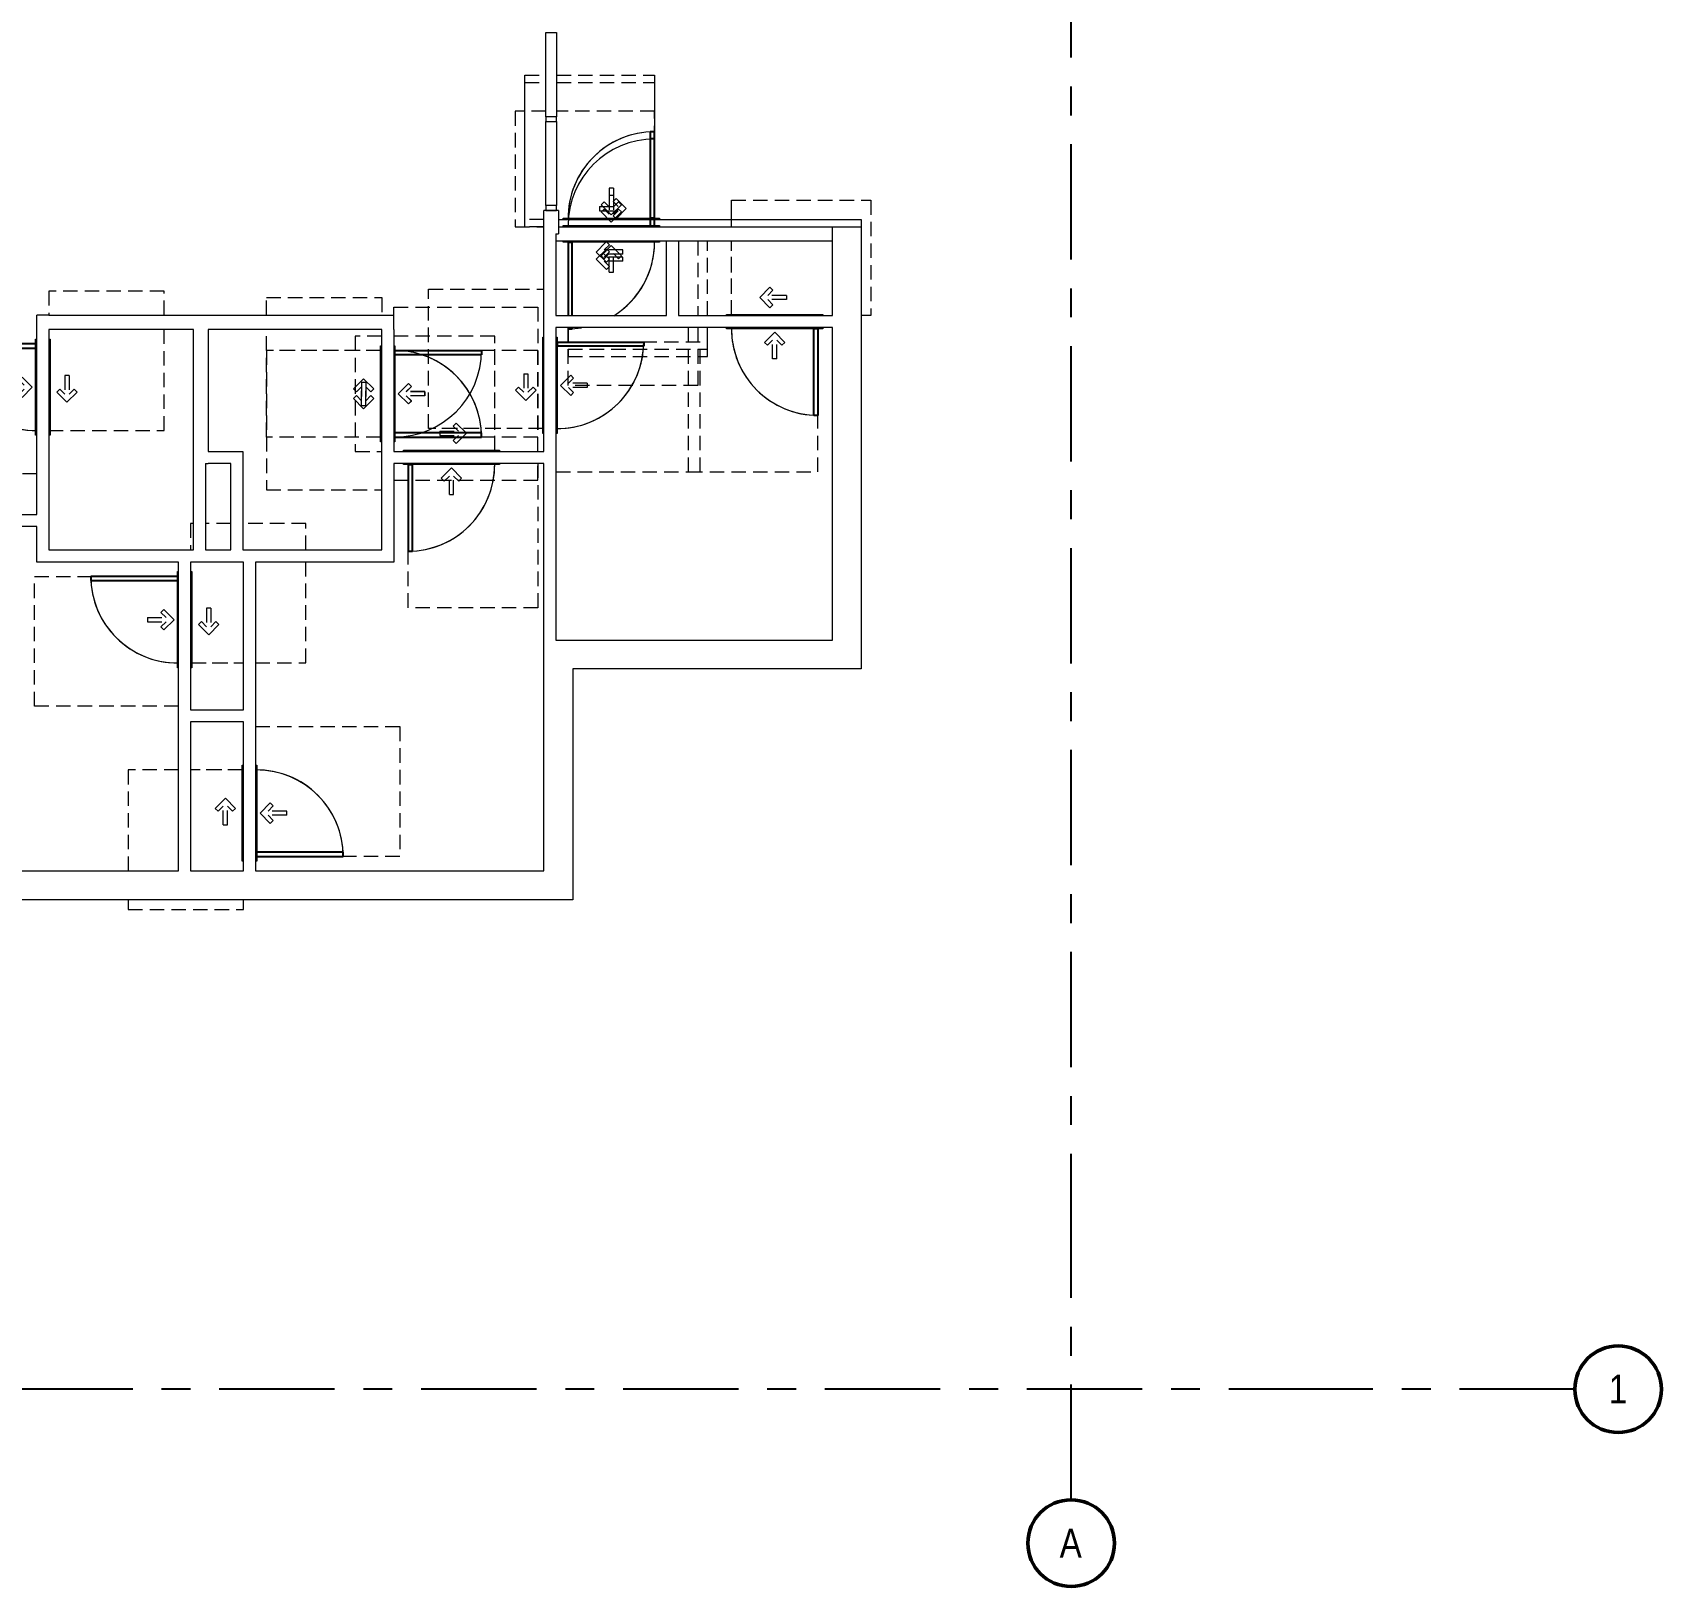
# Model space of a CAD drawing. Header units: inches. Extents: x -93 to 1419, y -1352 to 84.
# Drawn here: x 742 to 1419, y -1352 to -706 of the extents above; entities that cross this region are included whole.
import ezdxf

# ---------------------------------------------------------------- set-up
doc = ezdxf.new("R2010")
doc.units = ezdxf.units.IN
doc.header["$MEASUREMENT"] = 0
doc.linetypes.add('ADA Clearance', pattern=[9, 6, -3])
doc.linetypes.add('Grid Line', pattern=[84, 48, -12, 12, -12])
for name, color, linetype, lineweight in [('A-DOOR', 31, 'Continuous', 15), ('A-DOOR-FRAM', 31, 'Continuous', 9), ('A-GLAZ-CWMG', 51, 'Continuous', 9), ('A-WALL', 113, 'Continuous', 15), ('I-WALL', 2, 'Continuous', 15), ('S-GRID', 1, 'Continuous', 9), ('S-GRID-IDEN', 1, 'Continuous', 50)]:
    doc.layers.add(name, color=color, linetype=linetype, lineweight=lineweight)
doc.styles.add('Arial Narrow', font='ARIALN.TTF', dxfattribs={"height": 12})

# ---------------------------------------------------------------- blocks, each defined once
blk = doc.blocks.new('Door-Single_CE_ - HM Door-2_ HM Frame-V9-ROOF')
at = {"layer": 'A-DOOR', "linetype": 'ADA Clearance', "lineweight": 9}
for p, q in [((-18, 50.5), (40, 50.5)), ((-18, 42.5), (-18, 50.5)), ((40, 50.5), (40, 2.5)), ((-18, 3), (-18, 33.5)), ((-2.02, 14.28), (-6.26, 10.04)), ((-0.78, 13.04), (-2.02, 14.28)), ((-2.02, 5.79), (-6.26, 10.04)), ((-0.78, 13.04), (-2.91, 10.91)), ((4.84, 10.91), (-2.91, 10.91)), ((4.84, 9.16), (-2.91, 9.16)), ((-0.78, 7.03), (-2.91, 9.16)), ((-0.78, 7.03), (-2.02, 5.79)), ((4.84, 10.91), (4.84, 9.16)), ((40, 2.5), (36, 2.5)), ((-36, -2.5), (-36, -62.5)), ((-4.26, -8.62), (-0.02, -4.37)), ((4.22, -8.62), (-0.02, -4.37)), ((18, -62.5), (18, -3)), ((-3.02, -9.85), (-4.26, -8.62)), ((-3.02, -9.85), (-0.89, -7.72)), ((-0.89, -15.47), (-0.89, -7.72)), ((0.86, -15.47), (0.86, -7.72)), ((2.99, -9.85), (0.86, -7.72)), ((2.99, -9.85), (4.22, -8.62)), ((0.86, -15.47), (-0.89, -15.47)), ((-36, -62.5), (18, -62.5))]:
    blk.add_line(p, q, dxfattribs=at)
at = {"layer": 'A-DOOR'}
for p, q in [((16.25, -39), (16.25, -3)), ((18, -3), (18, -39)), ((18, -39), (16.25, -39))]:
    blk.add_line(p, q, dxfattribs=at)
at = {"layer": 'A-DOOR', "lineweight": 25}
for p, q in [((16.25, -39), (16.25, -3)), ((18, -3), (18, -39)), ((18, -39), (16.25, -39))]:
    blk.add_line(p, q, dxfattribs=at)
at = {"layer": 'A-DOOR', "lineweight": 9}
blk.add_arc((18, -3), 36, 180.00117, 270, dxfattribs=at)
blk.add_arc((18, -3), 36, 180.00117, 270, dxfattribs=at)
blk.add_arc((18, -3), 36, 180.00117, 270, dxfattribs=at)
blk.add_arc((18, -3), 36, 180.00117, 270, dxfattribs=at)
blk = doc.blocks.new('Door-Single_CE_ - HM Door-2_ HM Frame-V10-ROOF')
at = {"layer": 'A-DOOR', "linetype": 'ADA Clearance', "lineweight": 9}
for p, q in [((-18, 50.5), (40, 50.5)), ((-18, 3), (-18, 50.5)), ((40, 50.5), (40, 2.5)), ((-2.02, 14.28), (-6.26, 10.04)), ((-0.78, 13.04), (-2.02, 14.28)), ((-2.02, 5.79), (-6.26, 10.04)), ((-0.78, 13.04), (-2.91, 10.91)), ((4.84, 10.91), (-2.91, 10.91)), ((4.84, 9.16), (-2.91, 9.16)), ((-0.78, 7.03), (-2.91, 9.16)), ((-0.78, 7.03), (-2.02, 5.79)), ((4.84, 10.91), (4.84, 9.16)), ((-36, -2.5), (-36, -62.5)), ((-4.26, -8.62), (-0.02, -4.37)), ((4.22, -8.62), (-0.02, -4.37)), ((18, -62.5), (18, -3)), ((-3.02, -9.85), (-4.26, -8.62)), ((-3.02, -9.85), (-0.89, -7.72)), ((-0.89, -15.47), (-0.89, -7.72)), ((0.86, -15.47), (0.86, -7.72)), ((2.99, -9.85), (0.86, -7.72)), ((2.99, -9.85), (4.22, -8.62)), ((0.86, -15.47), (-0.89, -15.47)), ((-36, -62.5), (18, -62.5))]:
    blk.add_line(p, q, dxfattribs=at)
at = {"layer": 'A-DOOR'}
for p, q in [((16.25, -39), (16.25, -3)), ((18, -3), (18, -39)), ((18, -39), (16.25, -39))]:
    blk.add_line(p, q, dxfattribs=at)
at = {"layer": 'A-DOOR', "lineweight": 25}
for p, q in [((16.25, -39), (16.25, -3)), ((18, -3), (18, -39)), ((18, -39), (16.25, -39))]:
    blk.add_line(p, q, dxfattribs=at)
at = {"layer": 'A-DOOR', "lineweight": 9}
blk.add_arc((18, -3), 36, 180.00117, 270, dxfattribs=at)
blk.add_arc((18, -3), 36, 180.00117, 270, dxfattribs=at)
blk.add_arc((18, -3), 36, 180.00117, 270, dxfattribs=at)
blk.add_arc((18, -3), 36, 180.00117, 270, dxfattribs=at)
blk = doc.blocks.new('Door-Single_CE_ - HM Door-2_ HM Frame-V11-ROOF')
at = {"layer": 'A-DOOR', "linetype": 'ADA Clearance', "lineweight": 9}
for p, q in [((-36, 62.5), (18, 62.5)), ((-36, 2.5), (-36, 62.5)), ((18, 62.5), (18, 3)), ((-0.89, 15.47), (-0.89, 7.72)), ((0.86, 15.47), (-0.89, 15.47)), ((0.86, 15.47), (0.86, 7.72)), ((-3.02, 9.85), (-4.26, 8.62)), ((-4.26, 8.62), (-0.02, 4.37)), ((-3.02, 9.85), (-0.89, 7.72)), ((4.22, 8.62), (-0.02, 4.37)), ((2.99, 9.85), (0.86, 7.72)), ((2.99, 9.85), (4.22, 8.62)), ((-18, -3), (-18, -50.5)), ((-2.02, -5.79), (-6.26, -10.04)), ((-0.78, -7.03), (-2.02, -5.79)), ((40, -2.5), (29, -2.5)), ((40, -50.5), (40, -2.5)), ((-2.02, -14.28), (-6.26, -10.04)), ((-0.78, -7.03), (-2.91, -9.16)), ((4.84, -9.16), (-2.91, -9.16)), ((4.84, -10.91), (-2.91, -10.91)), ((-0.78, -13.04), (-2.91, -10.91)), ((-0.78, -13.04), (-2.02, -14.28)), ((4.84, -10.91), (4.84, -9.16)), ((-18, -50.5), (24, -50.5)), ((29, -50.5), (40, -50.5))]:
    blk.add_line(p, q, dxfattribs=at)
at = {"layer": 'A-DOOR'}
for p, q in [((18, 39), (16.25, 39)), ((16.25, 39), (16.25, 3)), ((18, 3), (18, 39))]:
    blk.add_line(p, q, dxfattribs=at)
at = {"layer": 'A-DOOR', "lineweight": 25}
for p, q in [((18, 39), (16.25, 39)), ((16.25, 39), (16.25, 3)), ((18, 3), (18, 39))]:
    blk.add_line(p, q, dxfattribs=at)
at = {"layer": 'A-DOOR', "lineweight": 9}
blk.add_arc((18, 3), 36, 90, 179.99883, dxfattribs=at)
blk.add_arc((18, 3), 36, 90, 179.99883, dxfattribs=at)
blk.add_arc((18, 3), 36, 90, 179.99883, dxfattribs=at)
blk.add_arc((18, 3), 36, 90, 179.99883, dxfattribs=at)
blk = doc.blocks.new('Door-Single_CE_ - HM Door-2_ HM Frame-V12-ROOF')
at = {"layer": 'A-DOOR', "linetype": 'ADA Clearance', "lineweight": 9}
for p, q in [((-18, 50.5), (26.73, 50.5)), ((-18, 3), (-18, 50.5)), ((32.73, 50.5), (40, 50.5)), ((40, 50.5), (40, 2.5)), ((-2.02, 14.28), (-6.26, 10.04)), ((-0.78, 13.04), (-2.02, 14.28)), ((-2.02, 5.79), (-6.26, 10.04)), ((-0.78, 13.04), (-2.91, 10.91)), ((4.84, 10.91), (-2.91, 10.91)), ((4.84, 9.16), (-2.91, 9.16)), ((-0.78, 7.03), (-2.91, 9.16)), ((-0.78, 7.03), (-2.02, 5.79)), ((4.84, 10.91), (4.84, 9.16)), ((40, 2.5), (32.73, 2.5)), ((-36, -2.5), (-36, -62.5)), ((-4.26, -8.62), (-0.02, -4.37)), ((4.22, -8.62), (-0.02, -4.37)), ((18, -62.5), (18, -3)), ((-3.02, -9.85), (-4.26, -8.62)), ((-3.02, -9.85), (-0.89, -7.72)), ((-0.89, -15.47), (-0.89, -7.72)), ((0.86, -15.47), (0.86, -7.72)), ((2.99, -9.85), (0.86, -7.72)), ((2.99, -9.85), (4.22, -8.62)), ((0.86, -15.47), (-0.89, -15.47)), ((-36, -62.5), (-29, -62.5)), ((-24, -62.5), (18, -62.5))]:
    blk.add_line(p, q, dxfattribs=at)
at = {"layer": 'A-DOOR'}
for p, q in [((16.25, -39), (16.25, -3)), ((18, -3), (18, -39)), ((18, -39), (16.25, -39))]:
    blk.add_line(p, q, dxfattribs=at)
at = {"layer": 'A-DOOR', "lineweight": 25}
for p, q in [((16.25, -39), (16.25, -3)), ((18, -3), (18, -39)), ((18, -39), (16.25, -39))]:
    blk.add_line(p, q, dxfattribs=at)
at = {"layer": 'A-DOOR', "lineweight": 9}
blk.add_arc((18, -3), 36, 180.00117, 270, dxfattribs=at)
blk.add_arc((18, -3), 36, 180.00117, 270, dxfattribs=at)
blk.add_arc((18, -3), 36, 180.00117, 270, dxfattribs=at)
blk.add_arc((18, -3), 36, 180.00117, 270, dxfattribs=at)
blk = doc.blocks.new('Door-Single_CE_ - HM Door-2_ HM Frame-V13-ROOF')
at = {"layer": 'A-DOOR', "linetype": 'ADA Clearance', "lineweight": 9}
for p, q in [((-36, 62.5), (18, 62.5)), ((-36, 2.5), (-36, 62.5)), ((18, 62.5), (18, 3)), ((-0.89, 15.47), (-0.89, 7.72)), ((0.86, 15.47), (-0.89, 15.47)), ((0.86, 15.47), (0.86, 7.72)), ((-3.02, 9.85), (-4.26, 8.62)), ((-4.26, 8.62), (-0.02, 4.37)), ((-3.02, 9.85), (-0.89, 7.72)), ((4.22, 8.62), (-0.02, 4.37)), ((2.99, 9.85), (0.86, 7.72)), ((2.99, 9.85), (4.22, 8.62)), ((-18, -3), (-18, -24.5)), ((-2.02, -5.79), (-6.26, -10.04)), ((-0.78, -7.03), (-2.02, -5.79)), ((40, -2.5), (36, -2.5)), ((40, -50.5), (40, -2.5)), ((-2.02, -14.28), (-6.26, -10.04)), ((-0.78, -7.03), (-2.91, -9.16)), ((4.84, -9.16), (-2.91, -9.16)), ((4.84, -10.91), (-2.91, -10.91)), ((-0.78, -13.04), (-2.91, -10.91)), ((-0.78, -13.04), (-2.02, -14.28)), ((4.84, -10.91), (4.84, -9.16)), ((-18, -29.5), (-18, -50.5)), ((-18, -50.5), (24, -50.5)), ((36, -50.5), (40, -50.5))]:
    blk.add_line(p, q, dxfattribs=at)
at = {"layer": 'A-DOOR'}
for p, q in [((18, 39), (16.25, 39)), ((16.25, 39), (16.25, 3)), ((18, 3), (18, 39))]:
    blk.add_line(p, q, dxfattribs=at)
at = {"layer": 'A-DOOR', "lineweight": 25}
for p, q in [((18, 39), (16.25, 39)), ((16.25, 39), (16.25, 3)), ((18, 3), (18, 39))]:
    blk.add_line(p, q, dxfattribs=at)
at = {"layer": 'A-DOOR', "lineweight": 9}
blk.add_arc((18, 3), 36, 90, 179.99883, dxfattribs=at)
blk.add_arc((18, 3), 36, 90, 179.99883, dxfattribs=at)
blk.add_arc((18, 3), 36, 90, 179.99883, dxfattribs=at)
blk.add_arc((18, 3), 36, 90, 179.99883, dxfattribs=at)
blk = doc.blocks.new('Door-Single_CE_ - HM Door-2_ HM Frame-V14-ROOF')
at = {"layer": 'A-DOOR', "linetype": 'ADA Clearance', "lineweight": 9}
for p, q in [((-36, 62.5), (18, 62.5)), ((-36, 2.5), (-36, 62.5)), ((18, 62.5), (18, 3)), ((-0.89, 15.47), (-0.89, 7.72)), ((0.86, 15.47), (-0.89, 15.47)), ((0.86, 15.47), (0.86, 7.72)), ((-3.02, 9.85), (-4.26, 8.62)), ((-4.26, 8.62), (-0.02, 4.37)), ((-3.02, 9.85), (-0.89, 7.72)), ((4.22, 8.62), (-0.02, 4.37)), ((2.99, 9.85), (0.86, 7.72)), ((2.99, 9.85), (4.22, 8.62)), ((-18, -3), (-18, -24.5)), ((-2.02, -5.79), (-6.26, -10.04)), ((-0.78, -7.03), (-2.02, -5.79)), ((40, -2.5), (29, -2.5)), ((40, -3.75), (40, -2.5)), ((-2.02, -14.28), (-6.26, -10.04)), ((-0.78, -7.03), (-2.91, -9.16)), ((4.84, -9.16), (-2.91, -9.16)), ((4.84, -10.91), (-2.91, -10.91)), ((-0.78, -13.04), (-2.91, -10.91)), ((-0.78, -13.04), (-2.02, -14.28)), ((4.84, -10.91), (4.84, -9.16)), ((40, -19.25), (40, -8.75)), ((40, -50.5), (40, -24.25)), ((-18, -29.5), (-18, -50.5)), ((-18, -50.5), (24, -50.5)), ((29, -50.5), (40, -50.5))]:
    blk.add_line(p, q, dxfattribs=at)
at = {"layer": 'A-DOOR'}
for p, q in [((18, 39), (16.25, 39)), ((16.25, 39), (16.25, 3)), ((18, 3), (18, 39))]:
    blk.add_line(p, q, dxfattribs=at)
at = {"layer": 'A-DOOR', "lineweight": 25}
for p, q in [((18, 39), (16.25, 39)), ((16.25, 39), (16.25, 3)), ((18, 3), (18, 39))]:
    blk.add_line(p, q, dxfattribs=at)
at = {"layer": 'A-DOOR', "lineweight": 9}
blk.add_arc((18, 3), 36, 90, 179.99883, dxfattribs=at)
blk.add_arc((18, 3), 36, 90, 179.99883, dxfattribs=at)
blk.add_arc((18, 3), 36, 90, 179.99883, dxfattribs=at)
blk.add_arc((18, 3), 36, 90, 179.99883, dxfattribs=at)
blk = doc.blocks.new('Door-Single_CE_ - HM Door-2_ HM Frame-V30-ROOF')
at = {"layer": 'A-DOOR', "linetype": 'ADA Clearance', "lineweight": 9}
for p, q in [((-18, 50.5), (40, 50.5)), ((-18, 39.5), (-18, 50.5)), ((40, 50.5), (40, 2.5)), ((-18, 3), (-18, 33.5)), ((-2.02, 14.28), (-6.26, 10.04)), ((-0.78, 13.04), (-2.02, 14.28)), ((-2.02, 5.79), (-6.26, 10.04)), ((-0.78, 13.04), (-2.91, 10.91)), ((4.84, 10.91), (-2.91, 10.91)), ((4.84, 9.16), (-2.91, 9.16)), ((-0.78, 7.03), (-2.91, 9.16)), ((-0.78, 7.03), (-2.02, 5.79)), ((4.84, 10.91), (4.84, 9.16)), ((40, 2.5), (36, 2.5)), ((-36, -2.5), (-36, -62.5)), ((-4.26, -8.62), (-0.02, -4.37)), ((4.22, -8.62), (-0.02, -4.37)), ((18, -62.5), (18, -3)), ((-3.02, -9.85), (-4.26, -8.62)), ((-3.02, -9.85), (-0.89, -7.72)), ((-0.89, -15.47), (-0.89, -7.72)), ((0.86, -15.47), (0.86, -7.72)), ((2.99, -9.85), (0.86, -7.72)), ((2.99, -9.85), (4.22, -8.62)), ((0.86, -15.47), (-0.89, -15.47)), ((-36, -62.5), (18, -62.5))]:
    blk.add_line(p, q, dxfattribs=at)
at = {"layer": 'A-DOOR'}
for p, q in [((16.25, -39), (16.25, -3)), ((18, -3), (18, -39)), ((18, -39), (16.25, -39))]:
    blk.add_line(p, q, dxfattribs=at)
at = {"layer": 'A-DOOR', "lineweight": 25}
for p, q in [((16.25, -39), (16.25, -3)), ((18, -3), (18, -39)), ((18, -39), (16.25, -39))]:
    blk.add_line(p, q, dxfattribs=at)
at = {"layer": 'A-DOOR', "lineweight": 9}
blk.add_arc((18, -3), 36, 180.00117, 270, dxfattribs=at)
blk.add_arc((18, -3), 36, 180.00117, 270, dxfattribs=at)
blk.add_arc((18, -3), 36, 180.00117, 270, dxfattribs=at)
blk.add_arc((18, -3), 36, 180.00117, 270, dxfattribs=at)
blk = doc.blocks.new('Door-Single_CE_ - HM Door-2_ HM Frame-V19-ROOF')
at = {"layer": 'A-DOOR', "linetype": 'ADA Clearance', "lineweight": 9}
for p, q in [((-36, 62.5), (18, 62.5)), ((-36, 2.5), (-36, 62.5)), ((18, 62.5), (18, 3)), ((-0.89, 15.47), (-0.89, 7.72)), ((0.86, 15.47), (-0.89, 15.47)), ((0.86, 15.47), (0.86, 7.72)), ((-3.02, 9.85), (-4.26, 8.62)), ((-4.26, 8.62), (-0.02, 4.37)), ((-3.02, 9.85), (-0.89, 7.72)), ((4.22, 8.62), (-0.02, 4.37)), ((2.99, 9.85), (0.86, 7.72)), ((2.99, 9.85), (4.22, 8.62)), ((-32.73, 2.5), (-36, 2.5)), ((-18, -3), (-18, -50.5)), ((-2.02, -5.79), (-6.26, -10.04)), ((-0.78, -7.03), (-2.02, -5.79)), ((40, -50.5), (40, -2.5)), ((-2.02, -14.28), (-6.26, -10.04)), ((-0.78, -7.03), (-2.91, -9.16)), ((4.84, -9.16), (-2.91, -9.16)), ((4.84, -10.91), (-2.91, -10.91)), ((-0.78, -13.04), (-2.91, -10.91)), ((-0.78, -13.04), (-2.02, -14.28)), ((4.84, -10.91), (4.84, -9.16)), ((-18, -50.5), (40, -50.5))]:
    blk.add_line(p, q, dxfattribs=at)
at = {"layer": 'A-DOOR'}
for p, q in [((18, 39), (16.25, 39)), ((16.25, 39), (16.25, 3)), ((18, 3), (18, 39))]:
    blk.add_line(p, q, dxfattribs=at)
at = {"layer": 'A-DOOR', "lineweight": 25}
for p, q in [((18, 39), (16.25, 39)), ((16.25, 39), (16.25, 3)), ((18, 3), (18, 39))]:
    blk.add_line(p, q, dxfattribs=at)
at = {"layer": 'A-DOOR', "lineweight": 9}
blk.add_arc((18, 3), 36, 90, 179.99883, dxfattribs=at)
blk.add_arc((18, 3), 36, 90, 179.99883, dxfattribs=at)
blk.add_arc((18, 3), 36, 90, 179.99883, dxfattribs=at)
blk.add_arc((18, 3), 36, 90, 179.99883, dxfattribs=at)
blk = doc.blocks.new('Door-Single_CE_ - HM Door-2_ HM Frame-V50-ROOF')
at = {"layer": 'A-DOOR', "linetype": 'ADA Clearance', "lineweight": 9}
for p, q in [((-18, 50.5), (40, 50.5)), ((-18, 39.5), (-18, 50.5)), ((40, 50.5), (40, 2.5)), ((-18, 2.5), (-18, 33.5)), ((-2.02, 14.28), (-6.26, 10.04)), ((-0.78, 13.04), (-2.02, 14.28)), ((-2.02, 5.79), (-6.26, 10.04)), ((-0.78, 13.04), (-2.91, 10.91)), ((4.84, 10.91), (-2.91, 10.91)), ((4.84, 9.16), (-2.91, 9.16)), ((-0.78, 7.03), (-2.91, 9.16)), ((-0.78, 7.03), (-2.02, 5.79)), ((4.84, 10.91), (4.84, 9.16)), ((40, 2.5), (36, 2.5)), ((-36, -2.5), (-36, -62.5)), ((-4.26, -8.62), (-0.02, -4.37)), ((4.22, -8.62), (-0.02, -4.37)), ((18, -62.5), (18, -2.5)), ((-3.02, -9.85), (-4.26, -8.62)), ((-3.02, -9.85), (-0.89, -7.72)), ((-0.89, -15.47), (-0.89, -7.72)), ((0.86, -15.47), (0.86, -7.72)), ((2.99, -9.85), (0.86, -7.72)), ((2.99, -9.85), (4.22, -8.62)), ((0.86, -15.47), (-0.89, -15.47)), ((-36, -62.5), (18, -62.5))]:
    blk.add_line(p, q, dxfattribs=at)
at = {"layer": 'A-DOOR'}
for p, q in [((16.25, -39), (16.25, -3)), ((16.25, -3), (18, -3)), ((18, -3), (18, -39)), ((18, -39), (16.25, -39))]:
    blk.add_line(p, q, dxfattribs=at)
at = {"layer": 'A-DOOR', "lineweight": 25}
for p, q in [((16.25, -39), (16.25, -3)), ((18, -3), (16.25, -3)), ((18, -3), (18, -39)), ((18, -39), (16.25, -39))]:
    blk.add_line(p, q, dxfattribs=at)
at = {"layer": 'A-DOOR', "lineweight": 9}
for start in [179.5, 179.5, 179.5, 180.00117]:
    blk.add_arc((18, -3), 36, start, 270, dxfattribs=at)
at = {"layer": 'A-DOOR-FRAM'}
for p, q in [((-20, 3), (20, 3)), ((-20, 2.5), (-20, 3)), ((20, 3), (20, 2.5)), ((-20, -3), (-20, -2.5)), ((20, -3), (-20, -3)), ((20, -2.5), (20, -3))]:
    blk.add_line(p, q, dxfattribs=at)
blk = doc.blocks.new('Door-Single_CE_ - HM Door-2_ HM Frame-V51-ROOF')
at = {"layer": 'A-DOOR', "linetype": 'ADA Clearance', "lineweight": 9}
for p, q in [((-18, 50.5), (40, 50.5)), ((-18, 2.5), (-18, 50.5)), ((40, 50.5), (40, 2.5)), ((-2.02, 14.28), (-6.26, 10.04)), ((-0.78, 13.04), (-2.02, 14.28)), ((-2.02, 5.79), (-6.26, 10.04)), ((-0.78, 13.04), (-2.91, 10.91)), ((4.84, 10.91), (-2.91, 10.91)), ((4.84, 9.16), (-2.91, 9.16)), ((-0.78, 7.03), (-2.91, 9.16)), ((-0.78, 7.03), (-2.02, 5.79)), ((4.84, 10.91), (4.84, 9.16)), ((-36, -2.5), (-36, -62.5)), ((-4.26, -8.62), (-0.02, -4.37)), ((4.22, -8.62), (-0.02, -4.37)), ((18, -62.5), (18, -2.5)), ((-3.02, -9.85), (-4.26, -8.62)), ((-3.02, -9.85), (-0.89, -7.72)), ((-0.89, -15.47), (-0.89, -7.72)), ((0.86, -15.47), (0.86, -7.72)), ((2.99, -9.85), (0.86, -7.72)), ((2.99, -9.85), (4.22, -8.62)), ((0.86, -15.47), (-0.89, -15.47)), ((-36, -62.5), (18, -62.5))]:
    blk.add_line(p, q, dxfattribs=at)
at = {"layer": 'A-DOOR'}
for p, q in [((16.25, -39), (16.25, -3)), ((16.25, -3), (18, -3)), ((18, -3), (18, -39)), ((18, -39), (16.25, -39))]:
    blk.add_line(p, q, dxfattribs=at)
at = {"layer": 'A-DOOR', "lineweight": 25}
for p, q in [((16.25, -39), (16.25, -3)), ((18, -3), (16.25, -3)), ((18, -3), (18, -39)), ((18, -39), (16.25, -39))]:
    blk.add_line(p, q, dxfattribs=at)
at = {"layer": 'A-DOOR', "lineweight": 9}
for start in [179.5, 179.5, 179.5, 180.00117]:
    blk.add_arc((18, -3), 36, start, 270, dxfattribs=at)
at = {"layer": 'A-DOOR-FRAM'}
for p, q in [((-20, 3), (20, 3)), ((-20, 2.5), (-20, 3)), ((20, 3), (20, 2.5)), ((-20, -3), (-20, -2.5)), ((20, -3), (-20, -3)), ((20, -2.5), (20, -3))]:
    blk.add_line(p, q, dxfattribs=at)
blk = doc.blocks.new('Door-Single_CE_ - HM Door-2_ HM Frame-V52-ROOF')
at = {"layer": 'A-DOOR', "linetype": 'ADA Clearance', "lineweight": 9}
for p, q in [((-36, 62.5), (18, 62.5)), ((-36, 2.5), (-36, 62.5)), ((18, 62.5), (18, 2.5)), ((-0.89, 15.47), (-0.89, 7.72)), ((0.86, 15.47), (-0.89, 15.47)), ((0.86, 15.47), (0.86, 7.72)), ((-3.02, 9.85), (-4.26, 8.62)), ((-4.26, 8.62), (-0.02, 4.37)), ((-3.02, 9.85), (-0.89, 7.72)), ((4.22, 8.62), (-0.02, 4.37)), ((2.99, 9.85), (0.86, 7.72)), ((2.99, 9.85), (4.22, 8.62)), ((-18, -2.5), (-18, -50.5)), ((-2.02, -5.79), (-6.26, -10.04)), ((-0.78, -7.03), (-2.02, -5.79)), ((40, -2.5), (29, -2.5)), ((40, -50.5), (40, -2.5)), ((-2.02, -14.28), (-6.26, -10.04)), ((-0.78, -7.03), (-2.91, -9.16)), ((4.84, -9.16), (-2.91, -9.16)), ((4.84, -10.91), (-2.91, -10.91)), ((-0.78, -13.04), (-2.91, -10.91)), ((-0.78, -13.04), (-2.02, -14.28)), ((4.84, -10.91), (4.84, -9.16)), ((-18, -50.5), (24, -50.5)), ((29, -50.5), (40, -50.5))]:
    blk.add_line(p, q, dxfattribs=at)
at = {"layer": 'A-DOOR'}
for p, q in [((18, 39), (16.25, 39)), ((16.25, 39), (16.25, 3)), ((18, 3), (18, 39)), ((16.25, 3), (18, 3))]:
    blk.add_line(p, q, dxfattribs=at)
at = {"layer": 'A-DOOR', "lineweight": 25}
for p, q in [((18, 39), (16.25, 39)), ((16.25, 39), (16.25, 3)), ((18, 3), (18, 39)), ((18, 3), (16.25, 3))]:
    blk.add_line(p, q, dxfattribs=at)
at = {"layer": 'A-DOOR', "lineweight": 9}
for end in [179.99883, 180.5, 180.5, 180.5]:
    blk.add_arc((18, 3), 36, 90, end, dxfattribs=at)
at = {"layer": 'A-DOOR-FRAM'}
for p, q in [((-20, 3), (20, 3)), ((-20, 2.5), (-20, 3)), ((20, 3), (20, 2.5)), ((-20, -3), (-20, -2.5)), ((20, -3), (-20, -3)), ((20, -2.5), (20, -3))]:
    blk.add_line(p, q, dxfattribs=at)
blk = doc.blocks.new('Door-Single_CE_ - HM Door-2_ HM Frame-V53-ROOF')
at = {"layer": 'A-DOOR', "linetype": 'ADA Clearance', "lineweight": 9}
for p, q in [((-36, 62.5), (18, 62.5)), ((-36, 2.5), (-36, 62.5)), ((18, 62.5), (18, 2.5)), ((-0.89, 15.47), (-0.89, 7.72)), ((0.86, 15.47), (-0.89, 15.47)), ((0.86, 15.47), (0.86, 7.72)), ((-3.02, 9.85), (-4.26, 8.62)), ((-4.26, 8.62), (-0.02, 4.37)), ((-3.02, 9.85), (-0.89, 7.72)), ((4.22, 8.62), (-0.02, 4.37)), ((2.99, 9.85), (0.86, 7.72)), ((2.99, 9.85), (4.22, 8.62)), ((-32.73, 2.5), (-36, 2.5)), ((-18, -2.5), (-18, -50.5)), ((-2.02, -5.79), (-6.26, -10.04)), ((-0.78, -7.03), (-2.02, -5.79)), ((40, -50.5), (40, -2.5)), ((-2.02, -14.28), (-6.26, -10.04)), ((-0.78, -7.03), (-2.91, -9.16)), ((4.84, -9.16), (-2.91, -9.16)), ((4.84, -10.91), (-2.91, -10.91)), ((-0.78, -13.04), (-2.91, -10.91)), ((-0.78, -13.04), (-2.02, -14.28)), ((4.84, -10.91), (4.84, -9.16)), ((-18, -50.5), (40, -50.5))]:
    blk.add_line(p, q, dxfattribs=at)
at = {"layer": 'A-DOOR'}
for p, q in [((18, 39), (16.25, 39)), ((16.25, 39), (16.25, 3)), ((18, 3), (18, 39)), ((16.25, 3), (18, 3))]:
    blk.add_line(p, q, dxfattribs=at)
at = {"layer": 'A-DOOR', "lineweight": 25}
for p, q in [((18, 39), (16.25, 39)), ((16.25, 39), (16.25, 3)), ((18, 3), (18, 39)), ((18, 3), (16.25, 3))]:
    blk.add_line(p, q, dxfattribs=at)
at = {"layer": 'A-DOOR', "lineweight": 9}
for end in [179.99883, 180.5, 180.5, 180.5]:
    blk.add_arc((18, 3), 36, 90, end, dxfattribs=at)
at = {"layer": 'A-DOOR-FRAM'}
for p, q in [((-20, 3), (20, 3)), ((-20, 2.5), (-20, 3)), ((20, 3), (20, 2.5)), ((-20, -3), (-20, -2.5)), ((20, -3), (-20, -3)), ((20, -2.5), (20, -3))]:
    blk.add_line(p, q, dxfattribs=at)
blk = doc.blocks.new('Door-Single_CE_ - HM Door-2_ HM Frame-V54-ROOF')
at = {"layer": 'A-DOOR', "linetype": 'ADA Clearance', "lineweight": 9}
for p, q in [((-36, 62.5), (18, 62.5)), ((-36, 2.5), (-36, 62.5)), ((18, 62.5), (18, 2.5)), ((-0.89, 15.47), (-0.89, 7.72)), ((0.86, 15.47), (-0.89, 15.47)), ((0.86, 15.47), (0.86, 7.72)), ((-3.02, 9.85), (-4.26, 8.62)), ((-4.26, 8.62), (-0.02, 4.37)), ((-3.02, 9.85), (-0.89, 7.72)), ((4.22, 8.62), (-0.02, 4.37)), ((2.99, 9.85), (0.86, 7.72)), ((2.99, 9.85), (4.22, 8.62)), ((-18, -2.5), (-18, -24.5)), ((-2.02, -5.79), (-6.26, -10.04)), ((-0.78, -7.03), (-2.02, -5.79)), ((40, -2.5), (36, -2.5)), ((40, -50.5), (40, -2.5)), ((-2.02, -14.28), (-6.26, -10.04)), ((-0.78, -7.03), (-2.91, -9.16)), ((4.84, -9.16), (-2.91, -9.16)), ((4.84, -10.91), (-2.91, -10.91)), ((-0.78, -13.04), (-2.91, -10.91)), ((-0.78, -13.04), (-2.02, -14.28)), ((4.84, -10.91), (4.84, -9.16)), ((-18, -29.5), (-18, -50.5)), ((-18, -50.5), (24, -50.5)), ((36, -50.5), (40, -50.5))]:
    blk.add_line(p, q, dxfattribs=at)
at = {"layer": 'A-DOOR'}
for p, q in [((18, 39), (16.25, 39)), ((16.25, 39), (16.25, 3)), ((18, 3), (18, 39)), ((16.25, 3), (18, 3))]:
    blk.add_line(p, q, dxfattribs=at)
at = {"layer": 'A-DOOR', "lineweight": 25}
for p, q in [((18, 39), (16.25, 39)), ((16.25, 39), (16.25, 3)), ((18, 3), (18, 39)), ((18, 3), (16.25, 3))]:
    blk.add_line(p, q, dxfattribs=at)
at = {"layer": 'A-DOOR', "lineweight": 9}
for end in [179.99883, 180.5, 180.5, 180.5]:
    blk.add_arc((18, 3), 36, 90, end, dxfattribs=at)
at = {"layer": 'A-DOOR-FRAM'}
for p, q in [((-20, 3), (20, 3)), ((-20, 2.5), (-20, 3)), ((20, 3), (20, 2.5)), ((-20, -3), (-20, -2.5)), ((20, -3), (-20, -3)), ((20, -2.5), (20, -3))]:
    blk.add_line(p, q, dxfattribs=at)
blk = doc.blocks.new('Door-Single_CE_ - HM Door-2_ HM Frame-V55-ROOF')
at = {"layer": 'A-DOOR', "linetype": 'ADA Clearance', "lineweight": 9}
for p, q in [((-36, 62.5), (18, 62.5)), ((-36, 2.5), (-36, 62.5)), ((18, 62.5), (18, 2.5)), ((-0.89, 15.47), (-0.89, 7.72)), ((0.86, 15.47), (-0.89, 15.47)), ((0.86, 15.47), (0.86, 7.72)), ((-3.02, 9.85), (-4.26, 8.62)), ((-4.26, 8.62), (-0.02, 4.37)), ((-3.02, 9.85), (-0.89, 7.72)), ((4.22, 8.62), (-0.02, 4.37)), ((2.99, 9.85), (0.86, 7.72)), ((2.99, 9.85), (4.22, 8.62)), ((-18, -2.5), (-18, -24.5)), ((-2.02, -5.79), (-6.26, -10.04)), ((-0.78, -7.03), (-2.02, -5.79)), ((40, -2.5), (29, -2.5)), ((40, -3.75), (40, -2.5)), ((-2.02, -14.28), (-6.26, -10.04)), ((-0.78, -7.03), (-2.91, -9.16)), ((4.84, -9.16), (-2.91, -9.16)), ((4.84, -10.91), (-2.91, -10.91)), ((-0.78, -13.04), (-2.91, -10.91)), ((-0.78, -13.04), (-2.02, -14.28)), ((4.84, -10.91), (4.84, -9.16)), ((40, -19.25), (40, -8.75)), ((40, -50.5), (40, -24.25)), ((-18, -29.5), (-18, -50.5)), ((-18, -50.5), (24, -50.5)), ((29, -50.5), (40, -50.5))]:
    blk.add_line(p, q, dxfattribs=at)
at = {"layer": 'A-DOOR'}
for p, q in [((18, 39), (16.25, 39)), ((16.25, 39), (16.25, 3)), ((18, 3), (18, 39)), ((16.25, 3), (18, 3))]:
    blk.add_line(p, q, dxfattribs=at)
at = {"layer": 'A-DOOR', "lineweight": 25}
for p, q in [((18, 39), (16.25, 39)), ((16.25, 39), (16.25, 3)), ((18, 3), (18, 39)), ((18, 3), (16.25, 3))]:
    blk.add_line(p, q, dxfattribs=at)
at = {"layer": 'A-DOOR', "lineweight": 9}
for end in [179.99883, 180.5, 180.5, 180.5]:
    blk.add_arc((18, 3), 36, 90, end, dxfattribs=at)
at = {"layer": 'A-DOOR-FRAM'}
for p, q in [((-20, 3), (20, 3)), ((-20, 2.5), (-20, 3)), ((20, 3), (20, 2.5)), ((-20, -3), (-20, -2.5)), ((20, -3), (-20, -3)), ((20, -2.5), (20, -3))]:
    blk.add_line(p, q, dxfattribs=at)
blk = doc.blocks.new('Rectangular Mullion - 4 1_2_ x 2_ Rectangular_CE_-5153395-ROOF')
at = {"layer": 'A-GLAZ-CWMG'}
for p, q in [((955.3, -742.6), (959.8, -742.6)), ((955.3, -777.6), (955.3, -742.6)), ((959.8, -742.6), (959.8, -777.6)), ((959.8, -777.6), (955.3, -777.6))]:
    blk.add_line(p, q, dxfattribs=at)
blk = doc.blocks.new('Rectangular Mullion - 4 1_2_ x 2_ Rectangular_CE_-5156098-ROOF')
at = {"layer": 'A-GLAZ-CWMG'}
for p, q in [((-2, -2.25), (-2, 2.25)), ((-2, 2.25), (0, 2.25)), ((0, 2.25), (0, -2.25)), ((0, -2.25), (-2, -2.25))]:
    blk.add_line(p, q, dxfattribs=at)
blk = doc.blocks.new('Rectangular Mullion - 4 1_2_ x 2_ Rectangular_CE_-5156096-ROOF')
at = {"layer": 'A-GLAZ-CWMG'}
for p, q in [((-1, -2.25), (-1, 2.25)), ((-1, 2.25), (1, 2.25)), ((1, 2.25), (1, -2.25)), ((1, -2.25), (-1, -2.25))]:
    blk.add_line(p, q, dxfattribs=at)
blk = doc.blocks.new('Door-Single_CE_ - HM Door-2_ HM Frame-V71-ROOF')
at = {"layer": 'A-DOOR', "linetype": 'ADA Clearance', "lineweight": 9}
for p, q in [((-36, 62.5), (18, 62.5)), ((-36, 2.5), (-36, 62.5)), ((18, 62.5), (18, 2.5)), ((-0.89, 15.47), (-0.89, 7.72)), ((0.86, 15.47), (-0.89, 15.47)), ((0.86, 15.47), (0.86, 7.72)), ((-3.02, 9.85), (-4.26, 8.62)), ((-4.26, 8.62), (-0.02, 4.37)), ((-3.02, 9.85), (-0.89, 7.72)), ((4.22, 8.62), (-0.02, 4.37)), ((2.99, 9.85), (0.86, 7.72)), ((2.99, 9.85), (4.22, 8.62)), ((-18, -2.5), (-18, -50.5)), ((-2.02, -5.79), (-6.26, -10.04)), ((-0.78, -7.03), (-2.02, -5.79)), ((40, -2.5), (30, -2.5)), ((40, -50.5), (40, -2.5)), ((-2.02, -14.28), (-6.26, -10.04)), ((-0.78, -7.03), (-2.91, -9.16)), ((4.84, -9.16), (-2.91, -9.16)), ((4.84, -10.91), (-2.91, -10.91)), ((-0.78, -13.04), (-2.91, -10.91)), ((-0.78, -13.04), (-2.02, -14.28)), ((4.84, -10.91), (4.84, -9.16)), ((-18, -50.5), (24, -50.5)), ((30, -50.5), (40, -50.5))]:
    blk.add_line(p, q, dxfattribs=at)
at = {"layer": 'A-DOOR'}
for p, q in [((18, 39), (16.25, 39)), ((16.25, 39), (16.25, 3)), ((18, 3), (18, 39)), ((16.25, 3), (18, 3))]:
    blk.add_line(p, q, dxfattribs=at)
at = {"layer": 'A-DOOR', "lineweight": 25}
for p, q in [((18, 39), (16.25, 39)), ((16.25, 39), (16.25, 3)), ((18, 3), (18, 39)), ((18, 3), (16.25, 3))]:
    blk.add_line(p, q, dxfattribs=at)
at = {"layer": 'A-DOOR', "lineweight": 9}
for end in [179.99883, 180.5, 180.5, 180.5]:
    blk.add_arc((18, 3), 36, 90, end, dxfattribs=at)
at = {"layer": 'A-DOOR-FRAM'}
for p, q in [((-20, 3), (20, 3)), ((-20, 2.5), (-20, 3)), ((20, 3), (20, 2.5)), ((-20, -3), (-20, -2.5)), ((20, -3), (-20, -3)), ((20, -2.5), (20, -3))]:
    blk.add_line(p, q, dxfattribs=at)
blk = doc.blocks.new('Door-Single_CE_ - HM Door-2_ HM Frame-V73-ROOF')
at = {"layer": 'A-DOOR', "linetype": 'ADA Clearance', "lineweight": 9}
for p, q in [((-36, 63), (-27.25, 63)), ((-36, 3), (-36, 63)), ((-22.75, 63), (18, 63)), ((18, 63), (18, 3)), ((-0.89, 15.97), (-0.89, 8.22)), ((0.86, 15.97), (-0.89, 15.97)), ((0.86, 15.97), (0.86, 8.22)), ((-3.02, 10.35), (-4.26, 9.12)), ((-4.26, 9.12), (-0.02, 4.87)), ((-3.02, 10.35), (-0.89, 8.22)), ((4.22, 9.12), (-0.02, 4.87)), ((2.99, 10.35), (0.86, 8.22)), ((2.99, 10.35), (4.22, 9.12)), ((-28, 3), (-36, 3)), ((-18, -6.5), (-18, -37)), ((-2.22, -6.5), (-6.26, -10.54)), ((-0.78, -7.53), (-1.81, -6.5)), ((40, -37), (40, -6)), ((-2.02, -14.78), (-6.26, -10.54)), ((-0.78, -7.53), (-2.91, -9.66)), ((4.84, -9.66), (-2.91, -9.66)), ((4.84, -11.41), (-2.91, -11.41)), ((-0.78, -13.54), (-2.91, -11.41)), ((-0.78, -13.54), (-2.02, -14.78)), ((4.84, -11.41), (4.84, -9.66)), ((-18, -42), (-18, -51)), ((40, -51), (40, -42)), ((-18, -51), (40, -51))]:
    blk.add_line(p, q, dxfattribs=at)
at = {"layer": 'A-DOOR'}
for p, q in [((18, 39.5), (16.25, 39.5)), ((16.25, 39.5), (16.25, 3.5)), ((18, 3.5), (18, 39.5)), ((16.25, 3.5), (18, 3.5))]:
    blk.add_line(p, q, dxfattribs=at)
at = {"layer": 'A-DOOR', "lineweight": 25}
for p, q in [((18, 39.5), (16.25, 39.5)), ((16.25, 39.5), (16.25, 3.5)), ((18, 3.5), (18, 39.5)), ((18, 3.5), (16.25, 3.5))]:
    blk.add_line(p, q, dxfattribs=at)
at = {"layer": 'A-DOOR', "lineweight": 9}
for end in [179.99883, 180.5, 180.5, 180.5]:
    blk.add_arc((18, 3.5), 36, 90, end, dxfattribs=at)
at = {"layer": 'A-DOOR-FRAM'}
for p, q in [((-20, 3.5), (20, 3.5)), ((-20, 3), (-20, 3.5)), ((20, 3.5), (20, 3))]:
    blk.add_line(p, q, dxfattribs=at)
blk = doc.blocks.new('Door-Single_CE_ - HM Door-2_ HM Frame-5153377-ROOF')
at = {"layer": 'A-DOOR', "linetype": 'ADA Clearance', "lineweight": 9}
for p, q in [((-36, 63), (-27.25, 63)), ((-36, 3), (-36, 63)), ((-22.75, 63), (18, 63)), ((18, 63), (18, 3.5)), ((-0.89, 15.97), (-0.89, 8.22)), ((0.86, 15.97), (-0.89, 15.97)), ((0.86, 15.97), (0.86, 8.22)), ((-3.02, 10.35), (-4.26, 9.12)), ((-4.26, 9.12), (-0.02, 4.87)), ((-3.02, 10.35), (-0.89, 8.22)), ((4.22, 9.12), (-0.02, 4.87)), ((2.99, 10.35), (0.86, 8.22)), ((2.99, 10.35), (4.22, 9.12)), ((-28, 3), (-36, 3)), ((-18, -3.5), (-18, -34)), ((-2.02, -6.29), (-6.26, -10.54)), ((-0.78, -7.53), (-2.02, -6.29)), ((40, -34), (40, -3)), ((-2.02, -14.78), (-6.26, -10.54)), ((-0.78, -7.53), (-2.91, -9.66)), ((4.84, -9.66), (-2.91, -9.66)), ((4.84, -11.41), (-2.91, -11.41)), ((-0.78, -13.54), (-2.91, -11.41)), ((-0.78, -13.54), (-2.02, -14.78)), ((4.84, -11.41), (4.84, -9.66)), ((-18, -39), (-18, -51)), ((40, -51), (40, -39)), ((-18, -51), (40, -51))]:
    blk.add_line(p, q, dxfattribs=at)
at = {"layer": 'A-DOOR'}
for p, q in [((18, 39.5), (16.25, 39.5)), ((16.25, 39.5), (16.25, 3.5)), ((18, 3.5), (18, 39.5))]:
    blk.add_line(p, q, dxfattribs=at)
at = {"layer": 'A-DOOR', "lineweight": 25}
for p, q in [((18, 39.5), (16.25, 39.5)), ((16.25, 39.5), (16.25, 3.5)), ((18, 3.5), (18, 39.5))]:
    blk.add_line(p, q, dxfattribs=at)
at = {"layer": 'A-DOOR', "lineweight": 9}
blk.add_arc((18, 3.5), 36, 90, 179.99883, dxfattribs=at)
blk.add_arc((18, 3.5), 36, 90, 179.99883, dxfattribs=at)
blk.add_arc((18, 3.5), 36, 90, 179.99883, dxfattribs=at)
blk.add_arc((18, 3.5), 36, 90, 179.99883, dxfattribs=at)
blk = doc.blocks.new('Door-Single_CE_ - HM Door-2_ HM Frame-V76-ROOF')
at = {"layer": 'A-DOOR', "linetype": 'ADA Clearance', "lineweight": 9}
for p, q in [((-36, 63), (18, 63)), ((-36, 39), (-36, 63)), ((18, 63), (18, 39)), ((-36, 3), (-36, 34)), ((18, 34), (18, 3)), ((-0.89, 15.97), (-0.89, 8.22)), ((0.86, 15.97), (-0.89, 15.97)), ((0.86, 15.97), (0.86, 8.22)), ((-3.02, 10.35), (-4.26, 9.12)), ((-4.26, 9.12), (-0.02, 4.87)), ((-3.02, 10.35), (-0.89, 8.22)), ((4.22, 9.12), (-0.02, 4.87)), ((2.99, 10.35), (0.86, 8.22)), ((2.99, 10.35), (4.22, 9.12)), ((-18, -3), (-18, -51)), ((-2.02, -6.29), (-6.26, -10.54)), ((-0.78, -7.53), (-2.02, -6.29)), ((40, -3), (28, -3)), ((40, -51), (40, -3)), ((-2.02, -14.78), (-6.26, -10.54)), ((-0.78, -7.53), (-2.91, -9.66)), ((4.84, -9.66), (-2.91, -9.66)), ((4.84, -11.41), (-2.91, -11.41)), ((-0.78, -13.54), (-2.91, -11.41)), ((-0.78, -13.54), (-2.02, -14.78)), ((4.84, -11.41), (4.84, -9.66)), ((-18, -51), (22.75, -51)), ((27.25, -51), (40, -51))]:
    blk.add_line(p, q, dxfattribs=at)
at = {"layer": 'A-DOOR'}
for p, q in [((18, 39.5), (16.25, 39.5)), ((16.25, 39.5), (16.25, 39)), ((16.25, 34), (16.25, 3.5)), ((18, 39), (18, 39.5)), ((18, 3.5), (18, 34)), ((16.25, 3.5), (18, 3.5))]:
    blk.add_line(p, q, dxfattribs=at)
at = {"layer": 'A-DOOR', "lineweight": 25}
for p, q in [((18, 39.5), (16.25, 39.5)), ((16.25, 39.5), (16.25, 39)), ((16.25, 34), (16.25, 3.5)), ((18, 39), (18, 39.5)), ((18, 3.5), (18, 34)), ((18, 3.5), (16.25, 3.5))]:
    blk.add_line(p, q, dxfattribs=at)
at = {"layer": 'A-DOOR', "lineweight": 9}
for start, end in [(121.94804, 179.99883), (121.94804, 180.5), (121.94804, 180.5), (121.94804, 180.5), (90, 99.07289), (90, 99.07289), (90, 99.07289), (90, 99.07289)]:
    blk.add_arc((18, 3.5), 36, start, end, dxfattribs=at)
at = {"layer": 'A-DOOR-FRAM'}
for p, q in [((-20, 3.5), (20, 3.5)), ((-20, 3), (-20, 3.5)), ((20, 3.5), (20, 3)), ((-20, -3.5), (-20, -3)), ((20, -3.5), (-20, -3.5)), ((20, -3), (20, -3.5))]:
    blk.add_line(p, q, dxfattribs=at)
blk = doc.blocks.new('Grid - Grid Head-Circle_CE_-46466-ROOF')
at = {"layer": 'S-GRID-IDEN'}
blk.add_circle((0, 0), 0.1875, dxfattribs=at)

msp = doc.modelspace()

# ---------------------------------------------------------------- linework, layer by layer
at = {"layer": 'A-WALL'}
for p, q in [((954.55, -789.35), (954.55, -779.6)), ((960.55, -779.6), (954.55, -779.6)), ((960.55, -779.6), (960.55, -789.35)), ((960.55, -783.35), (1086.55, -783.35)), ((1086.55, -783.35), (1086.55, -970.35)), ((959.55, -789.35), (960.55, -789.35)), ((1005.55, -792.35), (959.55, -792.35)), ((960.55, -786.35), (1086.55, -786.35)), ((1074.55, -792.35), (1010.55, -792.35)), ((1074.55, -823.35), (1074.55, -786.35)), ((748.55, -823.12), (892.05, -823.12)), ((892.05, -829.12), (892.05, -823.12)), ((808.8, -829.12), (748.55, -829.12)), ((808.8, -884.85), (808.8, -829.12)), ((887.05, -829.12), (814.8, -829.12)), ((814.8, -829.12), (814.8, -879.85)), ((1074.55, -958.35), (1074.55, -828.35)), ((813.8, -884.85), (814.8, -884.85)), ((954.55, -1054.35), (954.55, -958.35)), ((959.55, -958.35), (1074.55, -958.35)), ((1086.55, -970.35), (966.55, -970.35)), ((966.55, -970.35), (966.55, -1066.35)), ((681.05, -1054.35), (802.55, -1054.35)), ((807.55, -1054.35), (829.55, -1054.35)), ((834.55, -1054.35), (954.55, -1054.35)), ((966.55, -1066.35), (669.05, -1066.35))]:
    msp.add_line(p, q, dxfattribs=at)
at = {"layer": 'I-WALL'}
for p, q in [((954.55, -879.85), (954.55, -789.35)), ((959.55, -789.35), (959.55, -823.35)), ((1005.55, -823.35), (1005.55, -792.35)), ((1010.55, -792.35), (1005.55, -792.35)), ((1010.55, -792.35), (1010.55, -823.35)), ((743.55, -906.12), (743.55, -823.12)), ((748.55, -823.12), (743.55, -823.12)), ((959.55, -823.35), (1005.55, -823.35)), ((1010.55, -823.35), (1074.55, -823.35)), ((748.55, -829.12), (748.55, -920.85)), ((887.05, -920.85), (887.05, -829.12)), ((892.05, -829.12), (892.05, -879.85)), ((1074.55, -828.35), (959.55, -828.35)), ((959.55, -828.35), (959.55, -958.35)), ((814.8, -879.85), (829.3, -879.85)), ((829.3, -879.85), (829.3, -920.85)), ((892.05, -879.85), (954.55, -879.85)), ((808.8, -920.85), (808.8, -884.85)), ((813.8, -884.85), (813.8, -920.85)), ((824.3, -884.85), (814.8, -884.85)), ((824.3, -920.85), (824.3, -884.85)), ((892.05, -884.85), (892.05, -925.85)), ((954.55, -884.85), (892.05, -884.85)), ((954.55, -958.35), (954.55, -884.85)), ((681.05, -906.12), (743.55, -906.12)), ((743.55, -911.12), (681.05, -911.12)), ((743.55, -925.85), (743.55, -911.12)), ((748.55, -920.85), (808.8, -920.85)), ((813.8, -920.85), (824.3, -920.85)), ((829.3, -920.85), (887.05, -920.85)), ((802.55, -925.85), (743.55, -925.85)), ((802.55, -1054.35), (802.55, -925.85)), ((829.55, -925.85), (807.55, -925.85)), ((807.55, -925.85), (807.55, -987.35)), ((829.55, -987.35), (829.55, -925.85)), ((892.05, -925.85), (834.55, -925.85)), ((834.55, -925.85), (834.55, -1054.35)), ((807.55, -987.35), (829.55, -987.35)), ((807.55, -992.35), (807.55, -1054.35)), ((829.55, -992.35), (807.55, -992.35)), ((829.55, -1054.35), (829.55, -992.35))]:
    msp.add_line(p, q, dxfattribs=at)
at = {"layer": 'S-GRID', "linetype": 'Grid Line', "lineweight": 25}
for p, q in [((1173.87, -1220.03), (1173.87, -11.59)), ((1173.87, -1316.03), (1173.87, -1220.03)), ((1287.44, -1270), (13.01, -1270)), ((1383.44, -1270), (1287.44, -1270))]:
    msp.add_line(p, q, dxfattribs=at)

# ---------------------------------------------------------------- block references
at = {"layer": 'A-DOOR', "lineweight": 9}
for name, p in [('Door-Single_CE_ - HM Door-2_ HM Frame-V73-ROOF', (982.55, -786.35)), ('Door-Single_CE_ - HM Door-2_ HM Frame-5153377-ROOF', (982.55, -789.35)), ('Door-Single_CE_ - HM Door-2_ HM Frame-V9-ROOF', (1050.55, -825.85)), ('Door-Single_CE_ - HM Door-2_ HM Frame-V30-ROOF', (1050.55, -825.85)), ('Door-Single_CE_ - HM Door-2_ HM Frame-V50-ROOF', (1050.55, -825.85))]:
    msp.add_blockref(name, p, dxfattribs=at)
for name, p, rotation in [('Door-Single_CE_ - HM Door-2_ HM Frame-V76-ROOF', (982.55, -789.35), 180), ('Door-Single_CE_ - HM Door-2_ HM Frame-V71-ROOF', (746.05, -853.12), 89.99999999999957), ('Door-Single_CE_ - HM Door-2_ HM Frame-V10-ROOF', (957.05, -852.35), 89.99999999999957), ('Door-Single_CE_ - HM Door-2_ HM Frame-V10-ROOF', (957.05, -852.35), 89.99999999999957), ('Door-Single_CE_ - HM Door-2_ HM Frame-V51-ROOF', (957.05, -852.35), 89.99999999999957), ('Door-Single_CE_ - HM Door-2_ HM Frame-V12-ROOF', (889.55, -855.85), 89.99999999999957), ('Door-Single_CE_ - HM Door-2_ HM Frame-V19-ROOF', (889.55, -855.85), 269.9999999999995), ('Door-Single_CE_ - HM Door-2_ HM Frame-V53-ROOF', (889.55, -855.85), 269.9999999999995), ('Door-Single_CE_ - HM Door-2_ HM Frame-V11-ROOF', (916.05, -882.35), 180), ('Door-Single_CE_ - HM Door-2_ HM Frame-V11-ROOF', (916.05, -882.35), 180), ('Door-Single_CE_ - HM Door-2_ HM Frame-V52-ROOF', (916.05, -882.35), 180), ('Door-Single_CE_ - HM Door-2_ HM Frame-V14-ROOF', (805.05, -949.85), 89.99999999999962), ('Door-Single_CE_ - HM Door-2_ HM Frame-V14-ROOF', (805.05, -949.85), 89.99999999999962), ('Door-Single_CE_ - HM Door-2_ HM Frame-V55-ROOF', (805.05, -949.85), 89.99999999999962), ('Door-Single_CE_ - HM Door-2_ HM Frame-V13-ROOF', (832.05, -1030.35), 269.9999999999996), ('Door-Single_CE_ - HM Door-2_ HM Frame-V13-ROOF', (832.05, -1030.35), 269.9999999999996), ('Door-Single_CE_ - HM Door-2_ HM Frame-V54-ROOF', (832.05, -1030.35), 269.9999999999996)]:
    msp.add_blockref(name, p, dxfattribs=dict(at, rotation=rotation))
at = {"layer": 'A-GLAZ-CWMG'}
for p in [(0, 37), (0, 0)]:
    msp.add_blockref('Rectangular Mullion - 4 1_2_ x 2_ Rectangular_CE_-5153395-ROOF', p, dxfattribs=at)
at = {"layer": 'A-GLAZ-CWMG', "extrusion": (0, 0, -1), "rotation": 270.0000000000003}
for name, p in [('Rectangular Mullion - 4 1_2_ x 2_ Rectangular_CE_-5156096-ROOF', (-957.55, -741.6)), ('Rectangular Mullion - 4 1_2_ x 2_ Rectangular_CE_-5156098-ROOF', (-957.55, -779.6))]:
    msp.add_blockref(name, p, dxfattribs=at)
at = {"layer": 'S-GRID-IDEN', "xscale": 95.99999999999994, "yscale": 95.99999999999994, "zscale": 95.99999999999994, "rotation": 89.99999999999962}
msp.add_blockref('Grid - Grid Head-Circle_CE_-46466-ROOF', (1401.44, -1270), dxfattribs=at)
at = {"layer": 'S-GRID-IDEN', "xscale": 95.99999999999994, "yscale": 95.99999999999994, "zscale": 95.99999999999994}
msp.add_blockref('Grid - Grid Head-Circle_CE_-46466-ROOF', (1173.87, -1334.03), dxfattribs=at)

# ---------------------------------------------------------------- next in the draw order: texts
at = {"layer": 'S-GRID-IDEN', "lineweight": 9, "char_height": 12, "attachment_point": 1, "style": 'Arial Narrow', "bg_fill": 3, "box_fill_scale": 1.25, "bg_fill_color": 9, "bg_fill_true_color": 13158600, "bg_fill_transparency": 0}
for s, insert, width in [('1', (1397.53, -1263.88), 9.393), ('A', (1169.11, -1328), 11.211)]:
    msp.add_mtext(s, dxfattribs=dict(at, insert=insert, width=width))

doc.saveas('drawing.dxf')
